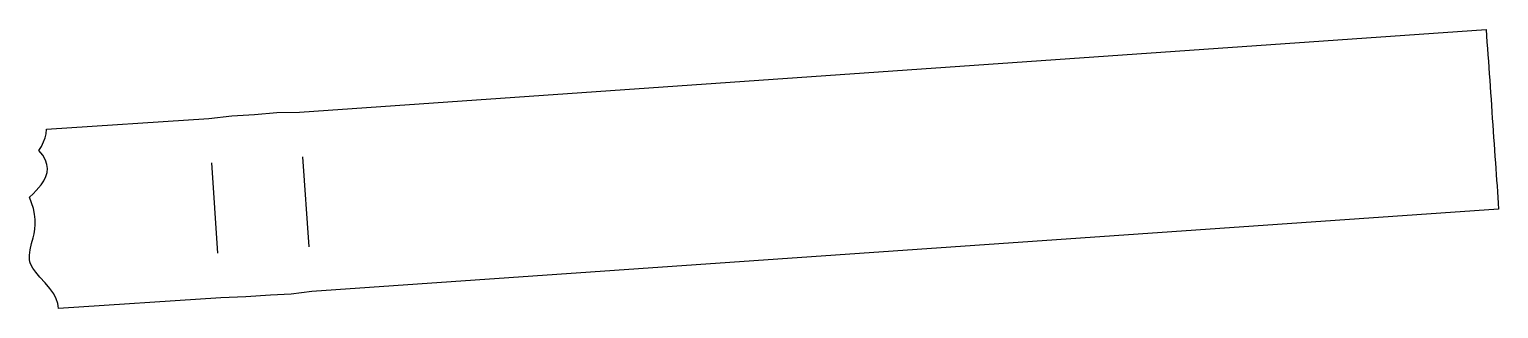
# Model space of a CAD drawing. Header units: millimetres. Extents: x -204 to 202, y -38 to 39.
import ezdxf

# ---------------------------------------------------------------- set-up
doc = ezdxf.new("R2010")
doc.units = ezdxf.units.MM
doc.layers.add('Sketch001', color=7, linetype='CONTINUOUS')

msp = doc.modelspace()

# ---------------------------------------------------------------- linework, layer by layer
at = {"layer": 'Sketch001'}
for p, q in [((-129.72, 15.92), (198.5, 38.76)), ((198.5, 38.76), (198.62, 37)), ((198.62, 37), (198.74, 35.25)), ((198.74, 35.25), (198.87, 33.49)), ((198.87, 33.49), (198.99, 31.74)), ((198.99, 31.74), (199.11, 29.98)), ((199.11, 29.98), (199.23, 28.22)), ((199.23, 28.22), (199.36, 26.47)), ((199.36, 26.47), (199.48, 24.71)), ((199.48, 24.71), (199.6, 22.96)), ((199.6, 22.96), (199.72, 21.2)), ((199.72, 21.2), (199.85, 19.45)), ((199.85, 19.45), (199.97, 17.69)), ((199.97, 17.69), (200.09, 15.94)), ((-199.72, 11.19), (-154.76, 14.17)), ((-154.76, 14.17), (-148.41, 14.85)), ((-148.41, 14.85), (-142.14, 15.28)), ((-142.14, 15.28), (-135.98, 15.76)), ((-135.98, 15.76), (-129.72, 15.92)), ((200.09, 15.94), (200.21, 14.18)), ((200.21, 14.18), (200.33, 12.43)), ((200.33, 12.43), (200.46, 10.67)), ((-200.48, 7.73), (-200.09, 8.76)), ((-200.09, 8.76), (-199.82, 9.92)), ((-199.82, 9.92), (-199.72, 11.19)), ((200.46, 10.67), (200.58, 8.92)), ((200.58, 8.92), (200.7, 7.16)), ((-201.83, 5.27), (-201.12, 6.44)), ((-200.74, 3.97), (-201.83, 5.27)), ((-201.12, 6.44), (-200.48, 7.73)), ((200.7, 7.16), (200.82, 5.41)), ((200.82, 5.41), (200.94, 3.65)), ((-199.97, 2.65), (-200.74, 3.97)), ((-199.57, 1.44), (-199.97, 2.65)), ((-199.44, 0.34), (-199.57, 1.44)), ((-199.55, -0.77), (-199.44, 0.34)), ((-152.26, -23.08), (-153.93, 1.87)), ((-128.86, 3.58), (-127.12, -21.36)), ((200.94, 3.65), (201.07, 1.9)), ((201.07, 1.9), (201.18, 0.3)), ((201.18, 0.3), (201.29, -1.29)), ((-201.2, -4.19), (-200.44, -3.04)), ((-200.44, -3.04), (-199.88, -1.9)), ((-199.88, -1.9), (-199.55, -0.77)), ((201.29, -1.29), (201.4, -2.89)), ((201.4, -2.89), (201.51, -4.48)), ((-204.43, -7.61), (-203.42, -6.67)), ((-203.81, -9.21), (-204.43, -7.61)), ((-203.42, -6.67), (-202.51, -5.75)), ((-202.51, -5.75), (-201.2, -4.19)), ((201.51, -4.48), (201.62, -6.08)), ((201.62, -6.08), (201.73, -7.68)), ((201.73, -7.68), (201.84, -9.27)), ((-203.32, -10.76), (-203.81, -9.21)), ((-202.99, -12.3), (-203.32, -10.76)), ((201.95, -10.87), (-126.26, -33.7)), ((201.84, -9.27), (201.95, -10.87)), ((-202.83, -13.79), (-202.99, -12.3)), ((-202.95, -16.45), (-202.83, -15.14)), ((-202.83, -15.14), (-202.83, -13.79)), ((-203.8, -20.39), (-203.41, -18.88)), ((-203.41, -18.88), (-203.15, -17.7)), ((-203.15, -17.7), (-202.95, -16.45)), ((-204.43, -23.66), (-204.22, -22.15)), ((-204.39, -24.84), (-204.43, -23.66)), ((-204.22, -22.15), (-203.8, -20.39)), ((-204.27, -25.46), (-204.39, -24.84)), ((-204.08, -26.04), (-204.27, -25.46)), ((-203.47, -27.25), (-204.08, -26.04)), ((-202.68, -28.35), (-203.47, -27.25)), ((-201.5, -29.71), (-202.68, -28.35)), ((-200.1, -31.23), (-201.5, -29.71)), ((-198.76, -32.8), (-200.1, -31.23)), ((-197.69, -34.35), (-198.76, -32.8)), ((-197.01, -35.67), (-197.69, -34.35)), ((-196.59, -36.96), (-197.01, -35.67)), ((-151.44, -35.38), (-196.42, -38.39)), ((-144.52, -35.17), (-151.44, -35.38)), ((-137.7, -34.71), (-144.52, -35.17)), ((-131.99, -34.37), (-137.7, -34.71)), ((-126.26, -33.7), (-131.99, -34.37)), ((-196.47, -37.67), (-196.59, -36.96)), ((-196.42, -38.39), (-196.47, -37.67))]:
    msp.add_line(p, q, dxfattribs=at)

doc.saveas('drawing.dxf')
